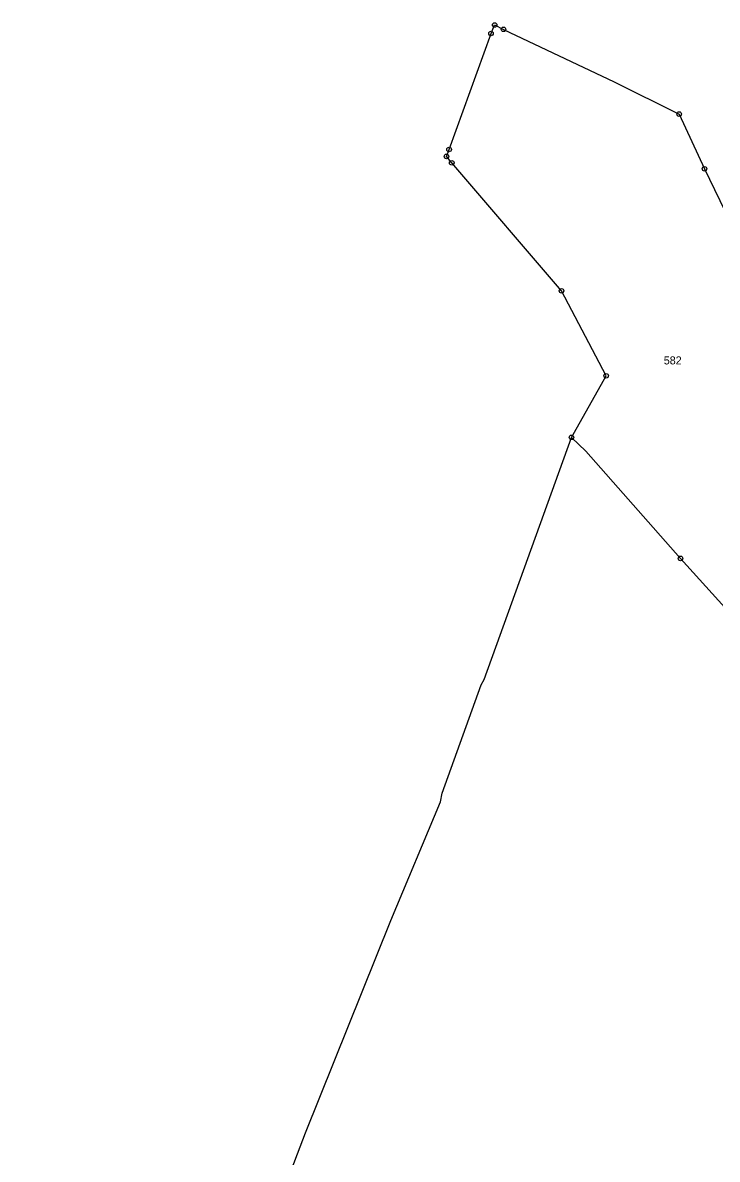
# Model space of a CAD drawing. Header units: metres. Extents: x 259489 to 267799, y 2171773 to 2178233.
# Drawn here: x 263089 to 263707, y 2172700 to 2173711 of the extents above; entities that cross this region are included whole.
import ezdxf

# ---------------------------------------------------------------- set-up
doc = ezdxf.new("R2010")
doc.units = ezdxf.units.M
doc.header["$MEASUREMENT"] = 0
for name, color, linetype in [('POLY_PARCEL', 6, 'Continuous'), ('SYM_STONE', 1, 'Continuous'), ('TEXT_PARCEL', 7, 'Continuous')]:
    doc.layers.add(name, color=color, linetype=linetype)
doc.styles.add('TEXT_MAP', font='KRDEV050.TTF', dxfattribs={"height": 1.8})

# ---------------------------------------------------------------- blocks, each defined once
blk = doc.blocks.new('STONE')
at = {"layer": 'SYM_STONE'}
blk.add_circle((0, 0), 0.511, dxfattribs=at)
blk = doc.blocks.new('KJHJ')
at = {"layer": 'POLY_PARCEL'}
for points in [[(271272.98, 2180856.48), (271280.82, 2180870.3), (271270.85, 2180889.44), (271246.28, 2180918.32), (271245.1, 2180919.77), (271245.69, 2180921.31), (271255.21, 2180947.39), (271256.03, 2180949.29), (271258.02, 2180948.3), (271282.82, 2180936.43), (271297.42, 2180929.1), (271303.08, 2180916.78), (271308.75, 2180905.01)], [(270976.47, 2180529.91), (271009.97, 2180530.27), (271085.18, 2180532.17), (271113.87, 2180533.17), (271129.37, 2180534.16), (271148.01, 2180534.98), (271166.32, 2180583.24), (271169.63, 2180592.47), (271181.78, 2180620.54), (271191.74, 2180645.74), (271192.25, 2180647.92), (271203.72, 2180677.03), (271212.65, 2180700.3), (271232, 2180747.93), (271243.25, 2180774.64), (271243.61, 2180776.54), (271252.49, 2180800.89), (271253.13, 2180802.07), (271272.98, 2180856.48)], [(271272.98, 2180856.48), (271276.2, 2180853.35), (271297.37, 2180829.16), (271312.99, 2180811.79), (271313.94, 2180810.66)]]:
    blk.add_lwpolyline(points, dxfattribs=at)
at = {"layer": 'SYM_STONE'}
for p in [(271256.03, 2180949.29), (271258.02, 2180948.3), (271255.21, 2180947.39), (271297.42, 2180929.1), (271245.1, 2180919.77), (271245.69, 2180921.31), (271246.28, 2180918.32), (271303.08, 2180916.78), (271270.85, 2180889.44), (271280.82, 2180870.3), (271272.98, 2180856.48), (271297.37, 2180829.16)]:
    blk.add_blockref('STONE', p, dxfattribs=at)
at = {"layer": 'TEXT_PARCEL', "style": 'TEXT_MAP'}
blk.add_text('582', height=1.8, dxfattribs=at).set_placement((271293.77, 2180872.8))

msp = doc.modelspace()

# ---------------------------------------------------------------- block references
at = {"xscale": 3.956198585540676, "yscale": 3.956198585540676, "zscale": 3.956198585540676, "rotation": 0.2070559776253623}
msp.add_blockref('KJHJ', (-778446, -6458381.2), dxfattribs=at)

doc.saveas('drawing.dxf')
